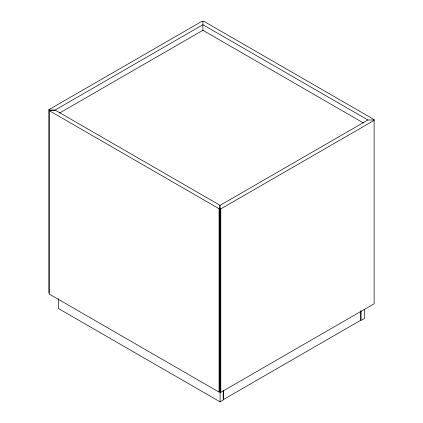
<?xml version="1.0" encoding="UTF-8"?>
<svg xmlns="http://www.w3.org/2000/svg" width="423" height="423" viewBox="0 0 423 423"><rect width="100%" height="100%" fill="white"/><g stroke="black" fill="none" stroke-linecap="round" stroke-linejoin="round"><path stroke-width="0.63" d="M48.888 293.081L48.888 109.673L202.215 21.15L202.908 21.547L203.595 21.15L374.112 119.598L374.112 303.799L220.785 392.322L220.092 391.925M49.232 110.667L49.919 110.271L55.418 110.271L219.749 205.144L219.749 391.724L219.061 392.126L49.232 294.07L49.232 110.667L219.061 208.719L219.749 208.322M59.537 113.052L202.908 30.282L363.463 122.977M374.112 119.598L373.424 119.995L367.925 119.995L220.092 205.345L220.092 401.85L223.534 399.867L223.534 390.683M220.092 208.523L220.785 208.92L374.112 120.391L373.424 119.995M367.925 119.995L202.908 24.724L55.075 110.07L49.576 110.07L48.888 109.673M220.092 401.85L58.511 308.563L58.511 298.723M364.489 309.303L364.489 318.487L361.052 320.47L361.052 310.63M360.708 311.09L360.708 320.274L223.191 399.666L223.191 390.482M220.785 208.92L220.785 392.322M219.061 208.719L219.061 392.126M202.908 21.547L202.908 30.662"/></g></svg>
